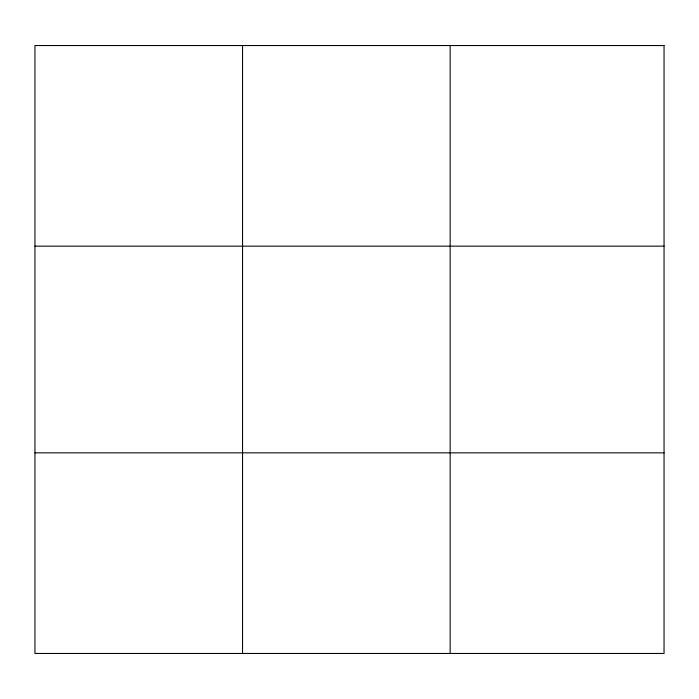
<?xml version="1.0" encoding="UTF-8"?>
<svg xmlns="http://www.w3.org/2000/svg" width="699" height="699" viewBox="0 0 699 699"><rect width="100%" height="100%" fill="white"/><g stroke="black" fill="none" stroke-linecap="round" stroke-linejoin="round"><path stroke-width="1.05" d="M242.553 45.54L242.553 653.46M450.156 45.54L450.156 653.46M34.95 246.153L664.05 246.153M34.95 452.847L664.05 452.847M664.05 45.54L664.05 653.46L34.95 653.46L34.95 45.54L664.05 45.54"/></g></svg>
